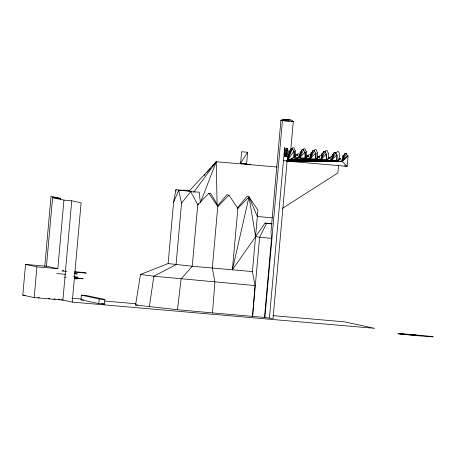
<?xml version="1.0" encoding="UTF-8"?>
<svg xmlns="http://www.w3.org/2000/svg" width="456" height="456" viewBox="0 0 456 456"><rect width="100%" height="100%" fill="white"/><g stroke="black" fill="none" stroke-linecap="round" stroke-linejoin="round"><path stroke-width="0.68" d="M285 156.151L284.88 153.37L284.458 156.037M287.844 150.719L287.696 148.297L287.331 150.605M272.072 223.885L266.589 223.411L259.618 237.291L252.561 316.373L254.995 285.553L252.424 271.576L192.238 266.258L168.127 263.568L140.482 274.455L135.563 305.018L177.509 309.704L181.072 278.986L192.238 266.258L197.727 204.75L208.876 193.367L210.581 193.276L217.848 205.559L212.336 268.099L214.907 282.076L212.473 312.896L264.48 317.41L273.024 318.658L288.01 150.754L287.166 150.571L286.636 156.505M286.528 156.482L286.425 153.695L286.003 156.368M286.248 150.377L286.134 147.966L285.775 150.275M63.948 200.11L71.752 200.788L62.894 300.082L34.172 297.591L22.8 295.135L25.542 264.406L46.461 266.224L57.826 268.675L63.948 200.11L52.577 197.659L46.461 266.224M34.172 297.591L36.913 266.863L25.542 264.406M44.762 266.532L51.032 196.314L60.386 198.331L60.26 199.751M272.853 315.626L344.548 321.85L374.621 328.337L72.247 302.1L81.105 202.806L71.752 200.788M80.986 299.769L81.402 295.157L87.113 295.653L104.891 299.489L104.481 304.106L98.77 303.61L80.986 299.769L83.528 299.991M98.77 303.61L99.18 298.993L81.402 295.157M168.127 263.568L173.616 202.059L175.942 189.69L189.28 190.91M191.685 191.338L178.684 190.272L181.545 203.091L176.056 264.605L153.832 276.193L140.482 274.455L141.371 274.404M240.603 163.18L241.623 151.757L247.608 152.275L246.588 163.698L240.603 163.18L247.608 152.275M271.896 223.674L265.044 223.081L232.383 269.838L237.872 208.324L248.993 196.895L257.914 210.062L252.424 271.576M283.911 120.515L280.93 120.259L270.972 231.796L271.537 238.323L264.48 317.41M264.89 317.496L282.464 120.589L280.93 120.259M269.422 317.889L284.618 147.641L284.863 150.081L284.333 156.015L287.485 156.687L288.5 156.773L291.532 148.696L292.438 148.776L293.846 151.261L294.006 157.252L287.086 161.145L283.478 160.375M285.108 156.18L285.638 150.246L286.368 150.4L285.838 156.334M288.5 156.773L289.03 150.839L290.05 150.93L291.532 148.696L287.086 161.145L347.124 166.349L348.053 155.958L347.221 155.889L342.165 161.43L287.086 161.145L290.05 150.93M290.723 150.366L293.293 121.524L291.92 121.233M295.1 156.265L295.63 150.337L294.889 150.275L294.046 147.835L292.735 147.721L292.074 148.85M344.508 165.79L347.124 166.349L342.165 161.43L294.006 157.252L294.536 151.318L293.846 151.261L287.086 161.145L305.104 158.215L305.634 152.281L304.859 152.213L299.729 157.747L287.086 161.145L292.438 148.776M306.25 157.234L306.78 151.301L305.959 151.232L304.996 148.787L303.685 148.673L303.006 149.796M315.729 159.133L316.259 153.205L315.535 153.142L310.325 158.665L287.086 161.145L294.371 157.28L297.586 154.829L298.976 157.679L287.086 161.145L341.584 161.378L340.558 158.557L339.287 158.449L337.725 161.042L287.086 161.145L305.765 158.272L308.53 155.781L309.664 158.608L287.086 161.145L336.881 160.968L337.411 155.04L336.579 154.966L331.637 160.512L287.086 161.145L315.729 159.133L315.535 153.142L314.269 150.668L312.919 150.554L311.596 152.8L310.325 158.665L314.269 150.668M317.256 158.192L317.786 152.258L317.125 152.201L316.322 149.767L314.777 149.636L314.013 150.748M326.296 160.05L326.827 154.122L326.182 154.065L321.127 159.6L287.086 161.145L330.97 160.455L329.865 157.628L328.548 157.514L327.094 160.119L287.086 161.145L316.43 159.195L319.308 156.716L320.368 159.537L287.086 161.145L326.296 160.05L326.182 154.065L325.191 151.614L323.657 151.483L322.244 153.723L321.127 159.6L325.191 151.614M328.303 158.483L328.776 153.21L328.103 153.153L327.425 150.731L325.823 150.594L325.06 151.705M338.563 165.237L337.873 172.955L282.389 208.386M339.116 158.996L339.549 154.145L338.586 151.7L337.411 151.597L335.878 153.353M348.053 155.958L342.165 161.43L342.695 155.496L343.653 155.581L345.015 153.336L346.463 153.461L347.221 155.889M149.357 306.82L153.832 276.193L254.995 285.553M301.017 151.882L299.729 157.747L303.622 149.745L302.026 149.608L301.017 151.882L300.259 151.814L299.729 157.747L302.026 149.608M232.383 269.838L248.993 196.895L246.941 196.456L237.166 208.175M333.005 154.658L331.637 160.512L335.656 152.526L334.265 152.401L333.005 154.658L332.167 154.584L331.637 160.512L334.265 152.401M346.463 153.461L342.165 161.43L343.653 155.581M323.657 151.483L321.127 159.6L321.657 153.672L322.244 153.723M312.919 150.554L310.325 158.665L310.855 152.731L311.596 152.8M342.165 161.43L345.015 153.336M200.663 202.105L216.241 161.76L277.145 167.044M173.616 202.059L178.684 190.272M316.43 159.195L317.638 156.568L319.308 156.716M305.765 158.272L307.048 155.65L308.53 155.781M297.021 154.795L297.637 153.757L299.136 153.889L300.094 156.699M214.782 164.183L216.241 161.76L217.079 204.288M294.371 157.28L296.001 154.692L297.586 154.829M307.703 156.271L308.678 154.715L310.211 154.846L310.838 156.539M318.693 157.223L319.684 155.667L321.161 155.798L321.748 157.485M329.796 158.186L330.822 156.636L331.945 156.733M193.669 192.335L216.241 161.76L189.006 191.229M181.545 203.091L190.733 191.623L199.232 192.181L200.406 202.766M217.848 205.559L226.894 194.718L228.946 195.157L237.872 208.324M204.197 175.531L205.126 174.471M206.978 172.357L210.216 168.646M212.536 166.001L216.241 161.76M228.946 195.157L217.825 206.585L208.876 193.367M327.094 160.119L329.865 157.628M337.725 161.042L340.558 158.557M198.799 203.957L197.727 204.75L190.733 191.623M135.563 305.018L137.689 304.899M283.814 120.532L281.113 120.298L281.928 120.344L282.03 119.181L290.626 119.928M283.814 120.68L282.464 120.589L293.293 121.524M282.327 120.555L283.695 120.652M281.113 120.298L283.951 120.538M289.036 121.142L283.575 120.68L283.678 119.518L292.364 120.27L292.262 121.438L293.128 121.49L291.766 121.376M52.577 197.659L60.386 198.331M271.537 238.323L259.618 237.291L255.565 236.425L248.993 196.895L257.338 216.509L272.42 217.814M36.913 266.863L57.826 268.675M62.404 270.647L63.794 270.773M74.881 271.73L83.197 272.454L86.269 273.115L74.488 272.095M62.016 271.012L66.867 271.434M74.516 273.583L77.229 273.982L74.396 273.737M56.846 273.56L65.647 274.318M73.952 276.781L78.084 277.305L73.832 276.935M74.334 277.852L83.169 278.781L74.26 278.012M74.299 278.644L77.007 278.878L74.288 278.291M99.18 298.993L104.891 299.489M71.98 298.195L81.208 298.999M104.629 301.028L135.865 303.742M22.8 295.135L25.604 295.38M37.939 297.546L39.319 297.665M48.285 298.441L49.67 298.56M53.808 298.919L55.187 299.039M58.636 299.341L60.015 299.461L59.383 299.324M398.191 333.707L415.615 335.217L413.193 334.698M398.025 333.655L415.615 335.217M177.509 309.704L212.473 312.896M183.244 190.021L189.656 190.676M250.367 164.724L241.458 163.254M265.044 223.081L266.589 223.411M64.741 277.02L66.034 277.299M101.745 303.514L104.481 304.106M61.554 299.791L72.247 302.1M303.622 149.745L304.859 152.213L305.104 158.215M335.656 152.526L336.579 154.966L336.881 160.968M257.315 215.192L257.338 216.509M175.942 189.69L175.953 191.047M406.045 334.624A17.659 0.308 5.1 0 0 433.177 336.802A17.659 0.308 5.1 0 0 407.618 334.231A17.659 0.308 5.1 0 0 406.045 334.624"/></g></svg>
